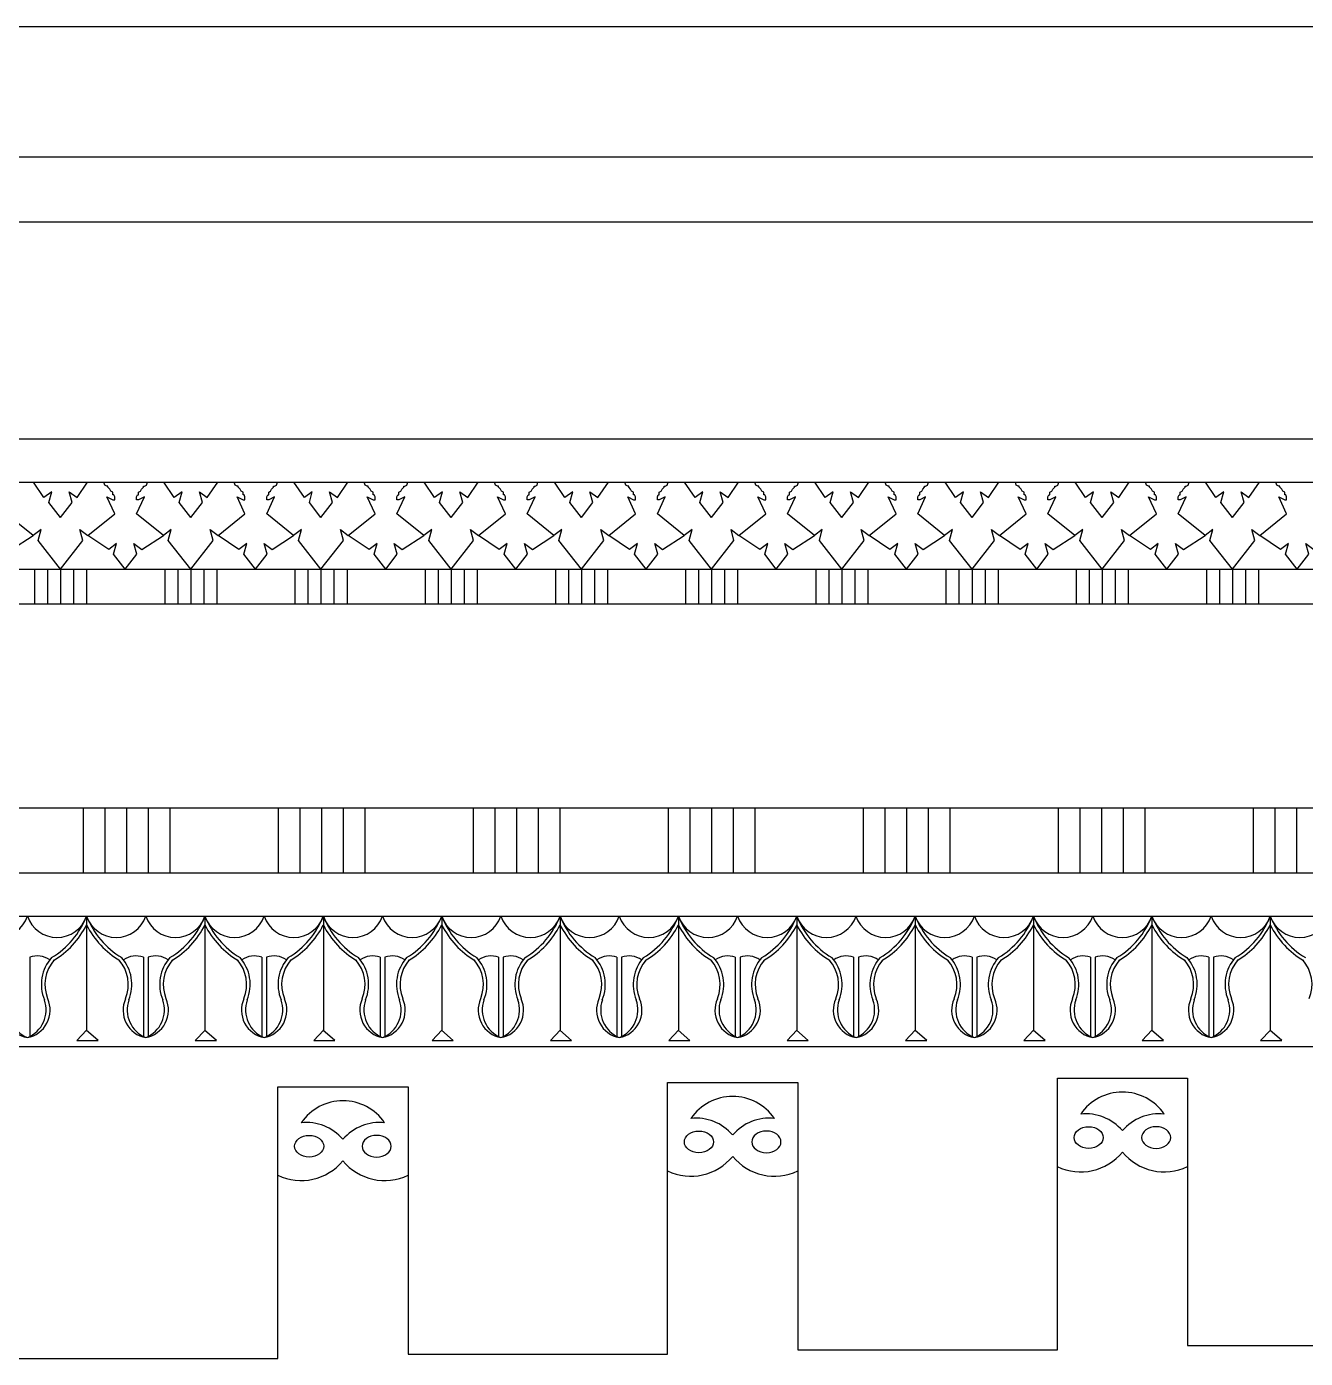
# Model space of a CAD drawing. Extents: x 128 to 2598, y 84 to 3556.
# Drawn here: x 951.5 to 1246.1, y 3105.5 to 3412.4 of the extents above; entities that cross this region are included whole.
import ezdxf

# ---------------------------------------------------------------- set-up
doc = ezdxf.new("R2010")
doc.units = 0
doc.header["$LTSCALE"] = 10
doc.header["$MEASUREMENT"] = 0
for name, color, linetype in [('3', 3, 'CONTINUOUS'), ('4', 4, 'CONTINUOUS'), ('7', 7, 'CONTINUOUS'), ('BH', 3, 'CONTINUOUS')]:
    doc.layers.add(name, color=color, linetype=linetype)

msp = doc.modelspace()

# ---------------------------------------------------------------- linework, layer by layer
at = {"layer": '3'}
for p, q in [((202.42, 3287.37), (1460.71, 3287.37)), ((965.29, 3207.37), (965.29, 3181.02)), ((992.56, 3207.37), (992.56, 3181.02)), ((1019.84, 3207.37), (1019.84, 3181.02)), ((1047.11, 3207.37), (1047.11, 3181.02)), ((1074.38, 3207.37), (1074.38, 3181.02)), ((1101.66, 3207.37), (1101.66, 3181.02)), ((1128.93, 3207.37), (1128.93, 3181.02)), ((1156.2, 3207.37), (1156.2, 3181.02)), ((1183.47, 3207.37), (1183.47, 3181.02)), ((1210.75, 3207.37), (1210.75, 3181.02)), ((1238.02, 3207.37), (1238.02, 3181.02)), ((952.2, 3197.95), (952.2, 3179.66)), ((978.38, 3197.95), (978.38, 3179.66)), ((979.47, 3197.95), (979.47, 3179.66)), ((1005.66, 3197.95), (1005.66, 3179.66)), ((1006.75, 3197.95), (1006.75, 3179.66)), ((1032.93, 3197.95), (1032.93, 3179.66)), ((1034.02, 3197.95), (1034.02, 3179.66)), ((1060.2, 3197.95), (1060.2, 3179.66)), ((1061.29, 3197.95), (1061.29, 3179.66)), ((1087.47, 3197.95), (1087.47, 3179.66)), ((1088.56, 3197.95), (1088.56, 3179.66)), ((1114.75, 3197.95), (1114.75, 3179.66)), ((1115.84, 3197.95), (1115.84, 3179.66)), ((1142.02, 3197.95), (1142.02, 3179.66)), ((1143.11, 3197.95), (1143.11, 3179.66)), ((1169.29, 3197.95), (1169.29, 3179.66)), ((1170.38, 3197.95), (1170.38, 3179.66)), ((1196.56, 3197.95), (1196.56, 3179.66)), ((1197.66, 3197.95), (1197.66, 3179.66)), ((1223.84, 3197.95), (1223.84, 3179.66)), ((1223.84, 3197.95), (1223.84, 3179.66)), ((1224.93, 3197.95), (1224.93, 3179.66)), ((1224.93, 3197.95), (1224.93, 3179.66)), ((965.3, 3181.1), (963.06, 3178.76)), ((967.94, 3178.76), (965.21, 3181.1)), ((992.58, 3181.1), (990.34, 3178.76)), ((995.21, 3178.76), (992.48, 3181.1)), ((1019.85, 3181.1), (1017.61, 3178.76)), ((1022.48, 3178.76), (1019.75, 3181.1)), ((1047.12, 3181.1), (1044.88, 3178.76)), ((1049.75, 3178.76), (1047.03, 3181.1)), ((1074.4, 3181.1), (1072.15, 3178.76)), ((1077.03, 3178.76), (1074.3, 3181.1)), ((1101.67, 3181.1), (1099.43, 3178.76)), ((1104.3, 3178.76), (1101.57, 3181.1)), ((1128.94, 3181.1), (1126.7, 3178.76)), ((1131.57, 3178.76), (1128.84, 3181.1)), ((1156.21, 3181.1), (1153.97, 3178.76)), ((1158.85, 3178.76), (1156.12, 3181.1)), ((1183.49, 3181.1), (1181.24, 3178.76)), ((1186.12, 3178.76), (1183.39, 3181.1)), ((1210.76, 3181.1), (1208.52, 3178.76)), ((1213.39, 3178.76), (1210.66, 3181.1)), ((1238.03, 3181.1), (1235.79, 3178.76)), ((1240.66, 3178.76), (1237.93, 3181.1)), ((963.06, 3178.76), (967.94, 3178.76)), ((990.34, 3178.76), (995.21, 3178.76)), ((1017.61, 3178.76), (1022.48, 3178.76)), ((1044.88, 3178.76), (1049.75, 3178.76)), ((1072.15, 3178.76), (1077.03, 3178.76)), ((1099.43, 3178.76), (1104.3, 3178.76)), ((1126.7, 3178.76), (1131.57, 3178.76)), ((1153.97, 3178.76), (1158.85, 3178.76)), ((1181.24, 3178.76), (1186.12, 3178.76)), ((1208.52, 3178.76), (1213.39, 3178.76)), ((1235.79, 3178.76), (1240.66, 3178.76))]:
    msp.add_line(p, q, dxfattribs=at)
for points in [[(1129.15, 3169.11), (1129.15, 3107.51), (1188.95, 3107.51), (1188.95, 3170.11)], [(1218.95, 3170.11), (1218.95, 3108.51), (1278.75, 3108.51), (1278.75, 3171.11)], [(949.55, 3167.11), (949.55, 3105.51), (1009.35, 3105.51), (1009.35, 3168.11)], [(1039.35, 3168.11), (1039.35, 3106.51), (1099.15, 3106.51), (1099.15, 3169.11)]]:
    msp.add_lwpolyline(points, dxfattribs=at)
for centre, radius, start, end in [((944.84, 3209.71), 7.21, 198.9672, 341.0328), ((958.47, 3209.71), 7.21, 198.9672, 341.0328), ((947.24, 3214.51), 19.41, 300.9337, 338.4416), ((983.35, 3214.51), 19.41, 201.5584, 239.0663), ((972.11, 3209.71), 7.21, 198.9672, 341.0328), ((985.75, 3209.71), 7.21, 198.9672, 341.0328), ((974.51, 3214.51), 19.41, 300.9337, 338.4416), ((999.38, 3209.71), 7.21, 198.9672, 341.0328), ((1010.62, 3214.51), 19.41, 201.5584, 239.0663), ((1013.02, 3209.71), 7.21, 198.9672, 341.0328), ((1001.78, 3214.51), 19.41, 300.9337, 338.4416), ((1037.89, 3214.51), 19.41, 201.5584, 239.0663), ((1026.66, 3209.71), 7.21, 198.9672, 341.0328), ((1040.29, 3209.71), 7.21, 198.9672, 341.0328), ((1029.05, 3214.51), 19.41, 300.9337, 338.4416), ((1053.93, 3209.71), 7.21, 198.9672, 341.0328), ((1065.17, 3214.51), 19.41, 201.5584, 239.0663), ((1067.56, 3209.71), 7.21, 198.9672, 341.0328), ((1056.33, 3214.51), 19.41, 300.9337, 338.4416), ((1081.2, 3209.71), 7.21, 198.9672, 341.0328), ((1092.44, 3214.51), 19.41, 201.5584, 239.0663), ((1094.84, 3209.71), 7.21, 198.9672, 341.0328), ((1083.6, 3214.51), 19.41, 300.9337, 338.4416), ((1108.47, 3209.71), 7.21, 198.9672, 341.0328), ((1119.71, 3214.51), 19.41, 201.5584, 239.0663), ((1122.11, 3209.71), 7.21, 198.9672, 341.0328), ((1110.87, 3214.51), 19.41, 300.9337, 338.4416), ((1135.75, 3209.71), 7.21, 198.9672, 341.0328), ((1146.98, 3214.51), 19.41, 201.5584, 239.0663), ((1149.38, 3209.71), 7.21, 198.9672, 341.0328), ((1138.14, 3214.51), 19.41, 300.9337, 338.4416), ((1163.02, 3209.71), 7.21, 198.9672, 341.0328), ((1174.26, 3214.51), 19.41, 201.5584, 239.0663), ((1176.66, 3209.71), 7.21, 198.9672, 341.0328), ((1165.42, 3214.51), 19.41, 300.9337, 338.4416), ((1190.29, 3209.71), 7.21, 198.9672, 341.0328), ((1201.53, 3214.51), 19.41, 201.5584, 239.0663), ((1203.93, 3209.71), 7.21, 198.9672, 341.0328), ((1192.69, 3214.51), 19.41, 300.9337, 338.4416), ((1217.56, 3209.71), 7.21, 198.9672, 341.0328), ((1228.8, 3214.51), 19.41, 201.5584, 239.0663), ((1217.56, 3209.71), 7.21, 198.9672, 341.0328), ((1228.8, 3214.51), 19.41, 201.5584, 239.0663), ((1231.2, 3209.71), 7.21, 198.9672, 341.0328), ((1231.2, 3209.71), 7.21, 198.9672, 341.0328), ((1219.96, 3214.51), 19.41, 300.9337, 338.4416), ((1219.96, 3214.51), 19.41, 300.9337, 338.4416), ((1256.07, 3214.51), 19.41, 201.5584, 239.0663), ((1244.84, 3209.71), 7.21, 198.9672, 341.0328), ((947.24, 3214.51), 20.23, 300.9337, 333.1807), ((983.35, 3214.51), 20.23, 206.8193, 239.0663), ((974.51, 3214.51), 20.23, 300.9337, 333.1807), ((1010.62, 3214.51), 20.23, 206.8193, 239.0663), ((1001.78, 3214.51), 20.23, 300.9337, 333.1807), ((1037.89, 3214.51), 20.23, 206.8193, 239.0663), ((1029.05, 3214.51), 20.23, 300.9337, 333.1807), ((1065.17, 3214.51), 20.23, 206.8193, 239.0663), ((1056.33, 3214.51), 20.23, 300.9337, 333.1807), ((1092.44, 3214.51), 20.23, 206.8193, 239.0663), ((1083.6, 3214.51), 20.23, 300.9337, 333.1807), ((1119.71, 3214.51), 20.23, 206.8193, 239.0663), ((1110.87, 3214.51), 20.23, 300.9337, 333.1807), ((1146.98, 3214.51), 20.23, 206.8193, 239.0663), ((1138.14, 3214.51), 20.23, 300.9337, 333.1807), ((1174.26, 3214.51), 20.23, 206.8193, 239.0663), ((1165.42, 3214.51), 20.23, 300.9337, 333.1807), ((1201.53, 3214.51), 20.23, 206.8193, 239.0663), ((1192.69, 3214.51), 20.23, 300.9337, 333.1807), ((1228.8, 3214.51), 20.23, 206.8193, 239.0663), ((1228.8, 3214.51), 20.23, 206.8193, 239.0663), ((1219.96, 3214.51), 20.23, 300.9337, 333.1807), ((1219.96, 3214.51), 20.23, 300.9337, 333.1807), ((1256.07, 3214.51), 20.23, 206.8193, 239.0663), ((953.92, 3193.24), 5.01, 54.9865, 110.1162), ((964.22, 3191.65), 9.36, 138.4789, 202.2154), ((966.36, 3191.65), 9.36, 337.7846, 41.5211), ((976.66, 3193.24), 5.01, 69.8838, 125.0135), ((981.2, 3193.24), 5.01, 54.9865, 110.1162), ((991.49, 3191.65), 9.36, 138.4789, 202.2154), ((993.63, 3191.65), 9.36, 337.7846, 41.5211), ((1003.93, 3193.24), 5.01, 69.8838, 125.0135), ((1008.47, 3193.24), 5.01, 54.9865, 110.1162), ((1018.77, 3191.65), 9.36, 138.4789, 202.2154), ((1020.91, 3191.65), 9.36, 337.7846, 41.5211), ((1031.2, 3193.24), 5.01, 69.8838, 125.0135), ((1035.74, 3193.24), 5.01, 54.9865, 110.1162), ((1046.04, 3191.65), 9.36, 138.4789, 202.2154), ((1048.18, 3191.65), 9.36, 337.7846, 41.5211), ((1058.48, 3193.24), 5.01, 69.8838, 125.0135), ((1063.01, 3193.24), 5.01, 54.9865, 110.1162), ((1073.31, 3191.65), 9.36, 138.4789, 202.2154), ((1075.45, 3191.65), 9.36, 337.7846, 41.5211), ((1085.75, 3193.24), 5.01, 69.8838, 125.0135), ((1090.29, 3193.24), 5.01, 54.9865, 110.1162), ((1100.59, 3191.65), 9.36, 138.4789, 202.2154), ((1102.73, 3191.65), 9.36, 337.7846, 41.5211), ((1113.02, 3193.24), 5.01, 69.8838, 125.0135), ((1117.56, 3193.24), 5.01, 54.9865, 110.1162), ((1127.86, 3191.65), 9.36, 138.4789, 202.2154), ((1130, 3191.65), 9.36, 337.7846, 41.5211), ((1140.3, 3193.24), 5.01, 69.8838, 125.0135), ((1144.83, 3193.24), 5.01, 54.9865, 110.1162), ((1155.13, 3191.65), 9.36, 138.4789, 202.2154), ((1157.27, 3191.65), 9.36, 337.7846, 41.5211), ((1167.57, 3193.24), 5.01, 69.8838, 125.0135), ((1172.11, 3193.24), 5.01, 54.9865, 110.1162), ((1182.4, 3191.65), 9.36, 138.4789, 202.2154), ((1184.54, 3191.65), 9.36, 337.7846, 41.5211), ((1194.84, 3193.24), 5.01, 69.8838, 125.0135), ((1199.38, 3193.24), 5.01, 54.9865, 110.1162), ((1209.68, 3191.65), 9.36, 138.4789, 202.2154), ((1211.82, 3191.65), 9.36, 337.7846, 41.5211), ((1211.82, 3191.65), 9.36, 337.7846, 41.5211), ((1222.11, 3193.24), 5.01, 69.8838, 125.0135), ((1222.11, 3193.24), 5.01, 69.8838, 125.0135), ((1226.65, 3193.24), 5.01, 54.9865, 110.1162), ((1226.65, 3193.24), 5.01, 54.9865, 110.1162), ((1236.95, 3191.65), 9.36, 138.4789, 202.2154), ((1236.95, 3191.65), 9.36, 138.4789, 202.2154), ((964.22, 3191.65), 8.54, 138.4789, 202.2154), ((966.36, 3191.65), 8.54, 337.7846, 41.5211), ((991.49, 3191.65), 8.54, 138.4789, 202.2154), ((993.63, 3191.65), 8.54, 337.7846, 41.5211), ((1018.77, 3191.65), 8.54, 138.4789, 202.2154), ((1020.91, 3191.65), 8.54, 337.7846, 41.5211), ((1046.04, 3191.65), 8.54, 138.4789, 202.2154), ((1048.18, 3191.65), 8.54, 337.7846, 41.5211), ((1073.31, 3191.65), 8.54, 138.4789, 202.2154), ((1075.45, 3191.65), 8.54, 337.7846, 41.5211), ((1100.59, 3191.65), 8.54, 138.4789, 202.2154), ((1102.73, 3191.65), 8.54, 337.7846, 41.5211), ((1127.86, 3191.65), 8.54, 138.4789, 202.2154), ((1130, 3191.65), 8.54, 337.7846, 41.5211), ((1155.13, 3191.65), 8.54, 138.4789, 202.2154), ((1157.27, 3191.65), 8.54, 337.7846, 41.5211), ((1182.4, 3191.65), 8.54, 138.4789, 202.2154), ((1184.54, 3191.65), 8.54, 337.7846, 41.5211), ((1209.68, 3191.65), 8.54, 138.4789, 202.2154), ((1211.82, 3191.65), 8.54, 337.7846, 41.5211), ((1211.82, 3191.65), 8.54, 337.7846, 41.5211), ((1236.95, 3191.65), 8.54, 138.4789, 202.2154), ((1236.95, 3191.65), 8.54, 138.4789, 202.2154), ((1239.09, 3191.65), 8.54, 337.7846, 41.5211), ((952.88, 3185.75), 6.46, 155.9841, 259.063), ((950.43, 3185.75), 6.46, 280.937, 24.0159), ((980.15, 3185.75), 6.46, 155.9841, 259.063), ((977.7, 3185.75), 6.46, 280.937, 24.0159), ((1007.43, 3185.75), 6.46, 155.9841, 259.063), ((1004.97, 3185.75), 6.46, 280.937, 24.0159), ((1034.7, 3185.75), 6.46, 155.9841, 259.063), ((1032.25, 3185.75), 6.46, 280.937, 24.0159), ((1061.97, 3185.75), 6.46, 155.9841, 259.063), ((1059.52, 3185.75), 6.46, 280.937, 24.0159), ((1089.24, 3185.75), 6.46, 155.9841, 259.063), ((1086.79, 3185.75), 6.46, 280.937, 24.0159), ((1116.52, 3185.75), 6.46, 155.9841, 259.063), ((1114.07, 3185.75), 6.46, 280.937, 24.0159), ((1143.79, 3185.75), 6.46, 155.9841, 259.063), ((1141.34, 3185.75), 6.46, 280.937, 24.0159), ((1171.06, 3185.75), 6.46, 155.9841, 259.063), ((1168.61, 3185.75), 6.46, 280.937, 24.0159), ((1198.34, 3185.75), 6.46, 155.9841, 259.063), ((1195.88, 3185.75), 6.46, 280.937, 24.0159), ((1225.61, 3185.75), 6.46, 155.9841, 259.063), ((1225.61, 3185.75), 6.46, 155.9841, 259.063), ((1223.16, 3185.75), 6.46, 280.937, 24.0159), ((1223.16, 3185.75), 6.46, 280.937, 24.0159), ((954.27, 3185.81), 6.91, 160.5785, 247.7515), ((949.04, 3185.81), 6.91, 292.2485, 19.4215), ((981.55, 3185.81), 6.91, 160.5785, 247.7515), ((976.31, 3185.81), 6.91, 292.2485, 19.4215), ((1008.82, 3185.81), 6.91, 160.5785, 247.7515), ((1003.58, 3185.81), 6.91, 292.2485, 19.4215), ((1036.09, 3185.81), 6.91, 160.5785, 247.7515), ((1030.86, 3185.81), 6.91, 292.2485, 19.4215), ((1063.36, 3185.81), 6.91, 160.5785, 247.7515), ((1058.13, 3185.81), 6.91, 292.2485, 19.4215), ((1090.64, 3185.81), 6.91, 160.5785, 247.7515), ((1085.4, 3185.81), 6.91, 292.2485, 19.4215), ((1117.91, 3185.81), 6.91, 160.5785, 247.7515), ((1112.67, 3185.81), 6.91, 292.2485, 19.4215), ((1145.18, 3185.81), 6.91, 160.5785, 247.7515), ((1139.95, 3185.81), 6.91, 292.2485, 19.4215), ((1172.45, 3185.81), 6.91, 160.5785, 247.7515), ((1167.22, 3185.81), 6.91, 292.2485, 19.4215), ((1199.73, 3185.81), 6.91, 160.5785, 247.7515), ((1194.49, 3185.81), 6.91, 292.2485, 19.4215), ((1227, 3185.81), 6.91, 160.5785, 247.7515), ((1227, 3185.81), 6.91, 160.5785, 247.7515), ((1221.76, 3185.81), 6.91, 292.2485, 19.4215), ((1221.76, 3185.81), 6.91, 292.2485, 19.4215)]:
    msp.add_arc(centre, radius, start, end, dxfattribs=at)
at = {"layer": '4'}
msp.add_line((130.75, 3382.37), (1483.19, 3382.37), dxfattribs=at)
at = {"layer": '7'}
for p, q in [((490.75, 3412.37), (1492.69, 3412.37)), ((130.75, 3367.37), (1478.88, 3367.37)), ((180.75, 3317.37), (1466.59, 3317.37)), ((180.75, 3307.37), (1464.51, 3307.37)), ((210.75, 3279.37), (1459.32, 3279.37)), ((282, 3232.37), (1452.73, 3232.37)), ((310.75, 3217.37), (1451.18, 3217.37)), ((310.75, 3207.37), (1450.29, 3207.37)), ((345.75, 3177.37), (1233.39, 3177.37)), ((410.75, 3177.37), (1448.32, 3177.37))]:
    msp.add_line(p, q, dxfattribs=at)
at = {"layer": 'BH'}
for p, q in [((953.29, 3287.37), (953.29, 3279.37)), ((956.29, 3287.37), (956.29, 3279.37)), ((959.29, 3287.37), (959.29, 3279.37)), ((962.29, 3287.37), (962.29, 3279.37)), ((965.29, 3287.37), (965.29, 3279.37)), ((983.29, 3287.37), (983.29, 3279.37)), ((986.29, 3287.37), (986.29, 3279.37)), ((989.29, 3287.37), (989.29, 3279.37)), ((992.29, 3287.37), (992.29, 3279.37)), ((995.29, 3287.37), (995.29, 3279.37)), ((1013.29, 3287.37), (1013.29, 3279.37)), ((1016.29, 3287.37), (1016.29, 3279.37)), ((1019.29, 3287.37), (1019.29, 3279.37)), ((1022.29, 3287.37), (1022.29, 3279.37)), ((1025.29, 3287.37), (1025.29, 3279.37)), ((1043.29, 3287.37), (1043.29, 3279.37)), ((1046.29, 3287.37), (1046.29, 3279.37)), ((1049.29, 3287.37), (1049.29, 3279.37)), ((1052.29, 3287.37), (1052.29, 3279.37)), ((1055.29, 3287.37), (1055.29, 3279.37)), ((1073.29, 3287.37), (1073.29, 3279.37)), ((1076.29, 3287.37), (1076.29, 3279.37)), ((1079.29, 3287.37), (1079.29, 3279.37)), ((1082.29, 3287.37), (1082.29, 3279.37)), ((1085.29, 3287.37), (1085.29, 3279.37)), ((1103.29, 3287.37), (1103.29, 3279.37)), ((1106.29, 3287.37), (1106.29, 3279.37)), ((1109.29, 3287.37), (1109.29, 3279.37)), ((1112.29, 3287.37), (1112.29, 3279.37)), ((1115.29, 3287.37), (1115.29, 3279.37)), ((1133.29, 3287.37), (1133.29, 3279.37)), ((1136.29, 3287.37), (1136.29, 3279.37)), ((1139.29, 3287.37), (1139.29, 3279.37)), ((1142.29, 3287.37), (1142.29, 3279.37)), ((1145.29, 3287.37), (1145.29, 3279.37)), ((1163.29, 3287.37), (1163.29, 3279.37)), ((1166.29, 3287.37), (1166.29, 3279.37)), ((1169.29, 3287.37), (1169.29, 3279.37)), ((1172.29, 3287.37), (1172.29, 3279.37)), ((1175.29, 3287.37), (1175.29, 3279.37)), ((1193.29, 3287.37), (1193.29, 3279.37)), ((1196.29, 3287.37), (1196.29, 3279.37)), ((1199.29, 3287.37), (1199.29, 3279.37)), ((1202.29, 3287.37), (1202.29, 3279.37)), ((1205.29, 3287.37), (1205.29, 3279.37)), ((1223.29, 3287.37), (1223.29, 3279.37)), ((1226.29, 3287.37), (1226.29, 3279.37)), ((1229.29, 3287.37), (1229.29, 3279.37)), ((1232.29, 3287.37), (1232.29, 3279.37)), ((1235.29, 3287.37), (1235.29, 3279.37)), ((964.49, 3232.37), (964.49, 3217.37)), ((969.49, 3232.37), (969.49, 3217.37)), ((974.49, 3232.37), (974.49, 3217.37)), ((979.49, 3232.37), (979.49, 3217.37)), ((984.49, 3232.37), (984.49, 3217.37)), ((1009.42, 3232.37), (1009.42, 3217.37)), ((1014.42, 3232.37), (1014.42, 3217.37)), ((1019.42, 3232.37), (1019.42, 3217.37)), ((1024.42, 3232.37), (1024.42, 3217.37)), ((1029.42, 3232.37), (1029.42, 3217.37)), ((1054.34, 3232.37), (1054.34, 3217.37)), ((1059.34, 3232.37), (1059.34, 3217.37)), ((1064.34, 3232.37), (1064.34, 3217.37)), ((1069.34, 3232.37), (1069.34, 3217.37)), ((1074.34, 3232.37), (1074.34, 3217.37)), ((1099.27, 3232.37), (1099.27, 3217.37)), ((1104.27, 3232.37), (1104.27, 3217.37)), ((1109.27, 3232.37), (1109.27, 3217.37)), ((1114.27, 3232.37), (1114.27, 3217.37)), ((1119.27, 3232.37), (1119.27, 3217.37)), ((1144.19, 3232.37), (1144.19, 3217.37)), ((1149.19, 3232.37), (1149.19, 3217.37)), ((1154.19, 3232.37), (1154.19, 3217.37)), ((1159.19, 3232.37), (1159.19, 3217.37)), ((1164.19, 3232.37), (1164.19, 3217.37)), ((1189.12, 3232.37), (1189.12, 3217.37)), ((1194.12, 3232.37), (1194.12, 3217.37)), ((1199.12, 3232.37), (1199.12, 3217.37)), ((1204.12, 3232.37), (1204.12, 3217.37)), ((1209.12, 3232.37), (1209.12, 3217.37)), ((1234.04, 3232.37), (1234.04, 3217.37)), ((1239.04, 3232.37), (1239.04, 3217.37)), ((1244.04, 3232.37), (1244.04, 3217.37)), ((1188.95, 3170.11), (1218.95, 3170.11)), ((1009.35, 3168.11), (1039.35, 3168.11)), ((1099.15, 3169.11), (1129.15, 3169.11))]:
    msp.add_line(p, q, dxfattribs=at)
for points in [[(959.29, 3287.37), (954.12, 3293.97), (954.8, 3296.48), (952.98, 3295.11), (946.79, 3300.13), (948.61, 3304), (947.24, 3303.32), (947.01, 3303.32), (946.79, 3303.32), (946.79, 3303.54), (946.79, 3304), (947.01, 3304.46), (947.24, 3304.46), (947.24, 3304.68), (947.24, 3304.91), (947.24, 3305.14), (947.7, 3305.37), (947.93, 3305.82), (948.38, 3306.28), (948.38, 3306.51), (948.61, 3306.51), (949.07, 3306.74), (949.29, 3307.42)], [(959.29, 3299.28), (956.61, 3302.7), (957.3, 3305.2), (955.47, 3303.84), (953.07, 3307.37)], [(959.29, 3287.37), (964.45, 3293.97), (963.77, 3296.48), (965.59, 3295.11), (971.78, 3300.13), (969.96, 3304), (971.33, 3303.32), (971.56, 3303.32), (971.78, 3303.32), (971.78, 3303.54), (971.78, 3304), (971.56, 3304.46), (971.33, 3304.46), (971.33, 3304.68), (971.33, 3304.91), (971.33, 3305.14), (970.87, 3305.37), (970.64, 3305.82), (970.19, 3306.28), (970.19, 3306.51), (969.96, 3306.51), (969.5, 3306.74), (969.28, 3307.42)], [(959.29, 3299.28), (961.96, 3302.7), (961.27, 3305.2), (963.1, 3303.84), (965.5, 3307.37)], [(989.29, 3287.37), (984.12, 3293.97), (984.8, 3296.48), (982.98, 3295.11), (976.79, 3300.13), (978.61, 3304), (977.24, 3303.32), (977.01, 3303.32), (976.79, 3303.32), (976.79, 3303.54), (976.79, 3304), (977.01, 3304.46), (977.24, 3304.46), (977.24, 3304.68), (977.24, 3304.91), (977.24, 3305.14), (977.7, 3305.37), (977.93, 3305.82), (978.38, 3306.28), (978.38, 3306.51), (978.61, 3306.51), (979.07, 3306.74), (979.29, 3307.42)], [(989.29, 3299.28), (986.61, 3302.7), (987.3, 3305.2), (985.47, 3303.84), (983.07, 3307.37)], [(989.29, 3287.37), (994.45, 3293.97), (993.77, 3296.48), (995.59, 3295.11), (1001.78, 3300.13), (999.96, 3304), (1001.33, 3303.32), (1001.56, 3303.32), (1001.78, 3303.32), (1001.78, 3303.54), (1001.78, 3304), (1001.56, 3304.46), (1001.33, 3304.46), (1001.33, 3304.68), (1001.33, 3304.91), (1001.33, 3305.14), (1000.87, 3305.37), (1000.64, 3305.82), (1000.19, 3306.28), (1000.19, 3306.51), (999.96, 3306.51), (999.5, 3306.74), (999.28, 3307.42)], [(989.29, 3299.28), (991.96, 3302.7), (991.27, 3305.2), (993.1, 3303.84), (995.5, 3307.37)], [(1019.29, 3287.37), (1014.12, 3293.97), (1014.8, 3296.48), (1012.98, 3295.11), (1006.79, 3300.13), (1008.61, 3304), (1007.24, 3303.32), (1007.01, 3303.32), (1006.79, 3303.32), (1006.79, 3303.54), (1006.79, 3304), (1007.01, 3304.46), (1007.24, 3304.46), (1007.24, 3304.68), (1007.24, 3304.91), (1007.24, 3305.14), (1007.7, 3305.37), (1007.93, 3305.82), (1008.38, 3306.28), (1008.38, 3306.51), (1008.61, 3306.51), (1009.07, 3306.74), (1009.29, 3307.42)], [(1019.29, 3299.28), (1016.61, 3302.7), (1017.3, 3305.2), (1015.47, 3303.84), (1013.07, 3307.37)], [(1019.29, 3287.37), (1024.45, 3293.97), (1023.77, 3296.48), (1025.59, 3295.11), (1031.78, 3300.13), (1029.96, 3304), (1031.33, 3303.32), (1031.56, 3303.32), (1031.78, 3303.32), (1031.78, 3303.54), (1031.78, 3304), (1031.56, 3304.46), (1031.33, 3304.46), (1031.33, 3304.68), (1031.33, 3304.91), (1031.33, 3305.14), (1030.87, 3305.37), (1030.64, 3305.82), (1030.19, 3306.28), (1030.19, 3306.51), (1029.96, 3306.51), (1029.5, 3306.74), (1029.28, 3307.42)], [(1019.29, 3299.28), (1021.96, 3302.7), (1021.27, 3305.2), (1023.1, 3303.84), (1025.5, 3307.37)], [(1049.29, 3287.37), (1044.12, 3293.97), (1044.8, 3296.48), (1042.98, 3295.11), (1036.79, 3300.13), (1038.61, 3304), (1037.24, 3303.32), (1037.01, 3303.32), (1036.79, 3303.32), (1036.79, 3303.54), (1036.79, 3304), (1037.01, 3304.46), (1037.24, 3304.46), (1037.24, 3304.68), (1037.24, 3304.91), (1037.24, 3305.14), (1037.7, 3305.37), (1037.93, 3305.82), (1038.38, 3306.28), (1038.38, 3306.51), (1038.61, 3306.51), (1039.07, 3306.74), (1039.29, 3307.42)], [(1049.29, 3299.28), (1046.61, 3302.7), (1047.3, 3305.2), (1045.47, 3303.84), (1043.07, 3307.37)], [(1049.29, 3287.37), (1054.45, 3293.97), (1053.77, 3296.48), (1055.59, 3295.11), (1061.78, 3300.13), (1059.96, 3304), (1061.33, 3303.32), (1061.56, 3303.32), (1061.78, 3303.32), (1061.78, 3303.54), (1061.78, 3304), (1061.56, 3304.46), (1061.33, 3304.46), (1061.33, 3304.68), (1061.33, 3304.91), (1061.33, 3305.14), (1060.87, 3305.37), (1060.64, 3305.82), (1060.19, 3306.28), (1060.19, 3306.51), (1059.96, 3306.51), (1059.5, 3306.74), (1059.28, 3307.42)], [(1049.29, 3299.28), (1051.96, 3302.7), (1051.27, 3305.2), (1053.1, 3303.84), (1055.5, 3307.37)], [(1079.29, 3287.37), (1074.12, 3293.97), (1074.8, 3296.48), (1072.98, 3295.11), (1066.79, 3300.13), (1068.61, 3304), (1067.24, 3303.32), (1067.01, 3303.32), (1066.79, 3303.32), (1066.79, 3303.54), (1066.79, 3304), (1067.01, 3304.46), (1067.24, 3304.46), (1067.24, 3304.68), (1067.24, 3304.91), (1067.24, 3305.14), (1067.7, 3305.37), (1067.93, 3305.82), (1068.38, 3306.28), (1068.38, 3306.51), (1068.61, 3306.51), (1069.07, 3306.74), (1069.29, 3307.42)], [(1079.29, 3299.28), (1076.61, 3302.7), (1077.3, 3305.2), (1075.47, 3303.84), (1073.07, 3307.37)], [(1079.29, 3287.37), (1084.45, 3293.97), (1083.77, 3296.48), (1085.59, 3295.11), (1091.78, 3300.13), (1089.96, 3304), (1091.33, 3303.32), (1091.56, 3303.32), (1091.78, 3303.32), (1091.78, 3303.54), (1091.78, 3304), (1091.56, 3304.46), (1091.33, 3304.46), (1091.33, 3304.68), (1091.33, 3304.91), (1091.33, 3305.14), (1090.87, 3305.37), (1090.64, 3305.82), (1090.19, 3306.28), (1090.19, 3306.51), (1089.96, 3306.51), (1089.5, 3306.74), (1089.28, 3307.42)], [(1079.29, 3299.28), (1081.96, 3302.7), (1081.27, 3305.2), (1083.1, 3303.84), (1085.5, 3307.37)], [(1109.29, 3287.37), (1104.12, 3293.97), (1104.8, 3296.48), (1102.98, 3295.11), (1096.79, 3300.13), (1098.61, 3304), (1097.24, 3303.32), (1097.01, 3303.32), (1096.79, 3303.32), (1096.79, 3303.54), (1096.79, 3304), (1097.01, 3304.46), (1097.24, 3304.46), (1097.24, 3304.68), (1097.24, 3304.91), (1097.24, 3305.14), (1097.7, 3305.37), (1097.93, 3305.82), (1098.38, 3306.28), (1098.38, 3306.51), (1098.61, 3306.51), (1099.07, 3306.74), (1099.29, 3307.42)], [(1109.29, 3299.28), (1106.61, 3302.7), (1107.3, 3305.2), (1105.47, 3303.84), (1103.07, 3307.37)], [(1109.29, 3287.37), (1114.45, 3293.97), (1113.77, 3296.48), (1115.59, 3295.11), (1121.78, 3300.13), (1119.96, 3304), (1121.33, 3303.32), (1121.56, 3303.32), (1121.78, 3303.32), (1121.78, 3303.54), (1121.78, 3304), (1121.56, 3304.46), (1121.33, 3304.46), (1121.33, 3304.68), (1121.33, 3304.91), (1121.33, 3305.14), (1120.87, 3305.37), (1120.64, 3305.82), (1120.19, 3306.28), (1120.19, 3306.51), (1119.96, 3306.51), (1119.5, 3306.74), (1119.28, 3307.42)], [(1109.29, 3299.28), (1111.96, 3302.7), (1111.27, 3305.2), (1113.1, 3303.84), (1115.5, 3307.37)], [(1139.29, 3287.37), (1134.12, 3293.97), (1134.8, 3296.48), (1132.98, 3295.11), (1126.79, 3300.13), (1128.61, 3304), (1127.24, 3303.32), (1127.01, 3303.32), (1126.79, 3303.32), (1126.79, 3303.54), (1126.79, 3304), (1127.01, 3304.46), (1127.24, 3304.46), (1127.24, 3304.68), (1127.24, 3304.91), (1127.24, 3305.14), (1127.7, 3305.37), (1127.93, 3305.82), (1128.38, 3306.28), (1128.38, 3306.51), (1128.61, 3306.51), (1129.07, 3306.74), (1129.29, 3307.42)], [(1139.29, 3299.28), (1136.61, 3302.7), (1137.3, 3305.2), (1135.47, 3303.84), (1133.07, 3307.37)], [(1139.29, 3287.37), (1144.45, 3293.97), (1143.77, 3296.48), (1145.59, 3295.11), (1151.78, 3300.13), (1149.96, 3304), (1151.33, 3303.32), (1151.56, 3303.32), (1151.78, 3303.32), (1151.78, 3303.54), (1151.78, 3304), (1151.56, 3304.46), (1151.33, 3304.46), (1151.33, 3304.68), (1151.33, 3304.91), (1151.33, 3305.14), (1150.87, 3305.37), (1150.64, 3305.82), (1150.19, 3306.28), (1150.19, 3306.51), (1149.96, 3306.51), (1149.5, 3306.74), (1149.28, 3307.42)], [(1139.29, 3299.28), (1141.96, 3302.7), (1141.27, 3305.2), (1143.1, 3303.84), (1145.5, 3307.37)], [(1169.29, 3287.37), (1164.12, 3293.97), (1164.8, 3296.48), (1162.98, 3295.11), (1156.79, 3300.13), (1158.61, 3304), (1157.24, 3303.32), (1157.01, 3303.32), (1156.79, 3303.32), (1156.79, 3303.54), (1156.79, 3304), (1157.01, 3304.46), (1157.24, 3304.46), (1157.24, 3304.68), (1157.24, 3304.91), (1157.24, 3305.14), (1157.7, 3305.37), (1157.93, 3305.82), (1158.38, 3306.28), (1158.38, 3306.51), (1158.61, 3306.51), (1159.07, 3306.74), (1159.29, 3307.42)], [(1169.29, 3299.28), (1166.61, 3302.7), (1167.3, 3305.2), (1165.47, 3303.84), (1163.07, 3307.37)], [(1169.29, 3287.37), (1174.45, 3293.97), (1173.77, 3296.48), (1175.59, 3295.11), (1181.78, 3300.13), (1179.96, 3304), (1181.33, 3303.32), (1181.56, 3303.32), (1181.78, 3303.32), (1181.78, 3303.54), (1181.78, 3304), (1181.56, 3304.46), (1181.33, 3304.46), (1181.33, 3304.68), (1181.33, 3304.91), (1181.33, 3305.14), (1180.87, 3305.37), (1180.64, 3305.82), (1180.19, 3306.28), (1180.19, 3306.51), (1179.96, 3306.51), (1179.5, 3306.74), (1179.28, 3307.42)], [(1169.29, 3299.28), (1171.96, 3302.7), (1171.27, 3305.2), (1173.1, 3303.84), (1175.5, 3307.37)], [(1199.29, 3287.37), (1194.12, 3293.97), (1194.8, 3296.48), (1192.98, 3295.11), (1186.79, 3300.13), (1188.61, 3304), (1187.24, 3303.32), (1187.01, 3303.32), (1186.79, 3303.32), (1186.79, 3303.54), (1186.79, 3304), (1187.01, 3304.46), (1187.24, 3304.46), (1187.24, 3304.68), (1187.24, 3304.91), (1187.24, 3305.14), (1187.7, 3305.37), (1187.93, 3305.82), (1188.38, 3306.28), (1188.38, 3306.51), (1188.61, 3306.51), (1189.07, 3306.74), (1189.29, 3307.42)], [(1199.29, 3299.28), (1196.61, 3302.7), (1197.3, 3305.2), (1195.47, 3303.84), (1193.07, 3307.37)], [(1199.29, 3287.37), (1204.45, 3293.97), (1203.77, 3296.48), (1205.59, 3295.11), (1211.78, 3300.13), (1209.96, 3304), (1211.33, 3303.32), (1211.56, 3303.32), (1211.78, 3303.32), (1211.78, 3303.54), (1211.78, 3304), (1211.56, 3304.46), (1211.33, 3304.46), (1211.33, 3304.68), (1211.33, 3304.91), (1211.33, 3305.14), (1210.87, 3305.37), (1210.64, 3305.82), (1210.19, 3306.28), (1210.19, 3306.51), (1209.96, 3306.51), (1209.5, 3306.74), (1209.28, 3307.42)], [(1199.29, 3299.28), (1201.96, 3302.7), (1201.27, 3305.2), (1203.1, 3303.84), (1205.5, 3307.37)], [(1229.29, 3287.37), (1224.12, 3293.97), (1224.8, 3296.48), (1222.98, 3295.11), (1216.79, 3300.13), (1218.61, 3304), (1217.24, 3303.32), (1217.01, 3303.32), (1216.79, 3303.32), (1216.79, 3303.54), (1216.79, 3304), (1217.01, 3304.46), (1217.24, 3304.46), (1217.24, 3304.68), (1217.24, 3304.91), (1217.24, 3305.14), (1217.7, 3305.37), (1217.93, 3305.82), (1218.38, 3306.28), (1218.38, 3306.51), (1218.61, 3306.51), (1219.07, 3306.74), (1219.29, 3307.42)], [(1229.29, 3299.28), (1226.61, 3302.7), (1227.3, 3305.2), (1225.47, 3303.84), (1223.07, 3307.37)], [(1229.29, 3287.37), (1234.45, 3293.97), (1233.77, 3296.48), (1235.59, 3295.11), (1241.78, 3300.13), (1239.96, 3304), (1241.33, 3303.32), (1241.56, 3303.32), (1241.78, 3303.32), (1241.78, 3303.54), (1241.78, 3304), (1241.56, 3304.46), (1241.33, 3304.46), (1241.33, 3304.68), (1241.33, 3304.91), (1241.33, 3305.14), (1240.87, 3305.37), (1240.64, 3305.82), (1240.19, 3306.28), (1240.19, 3306.51), (1239.96, 3306.51), (1239.5, 3306.74), (1239.28, 3307.42)], [(1229.29, 3299.28), (1231.96, 3302.7), (1231.27, 3305.2), (1233.1, 3303.84), (1235.5, 3307.37)], [(944.2, 3287.37), (946.87, 3290.78), (946.18, 3293.29), (948.01, 3291.92), (952.98, 3295.11)], [(974.2, 3287.37), (971.52, 3290.78), (972.21, 3293.29), (970.38, 3291.92), (965.59, 3295.11)], [(974.2, 3287.37), (976.87, 3290.78), (976.18, 3293.29), (978.01, 3291.92), (982.98, 3295.11)], [(1004.2, 3287.37), (1001.52, 3290.78), (1002.21, 3293.29), (1000.38, 3291.92), (995.59, 3295.11)], [(1004.2, 3287.37), (1006.87, 3290.78), (1006.18, 3293.29), (1008.01, 3291.92), (1012.98, 3295.11)], [(1034.2, 3287.37), (1031.52, 3290.78), (1032.21, 3293.29), (1030.38, 3291.92), (1025.59, 3295.11)], [(1034.2, 3287.37), (1036.87, 3290.78), (1036.18, 3293.29), (1038.01, 3291.92), (1042.98, 3295.11)], [(1064.2, 3287.37), (1061.52, 3290.78), (1062.21, 3293.29), (1060.38, 3291.92), (1055.59, 3295.11)], [(1064.2, 3287.37), (1066.87, 3290.78), (1066.18, 3293.29), (1068.01, 3291.92), (1072.98, 3295.11)], [(1094.2, 3287.37), (1091.52, 3290.78), (1092.21, 3293.29), (1090.38, 3291.92), (1085.59, 3295.11)], [(1094.2, 3287.37), (1096.87, 3290.78), (1096.18, 3293.29), (1098.01, 3291.92), (1102.98, 3295.11)], [(1124.2, 3287.37), (1121.52, 3290.78), (1122.21, 3293.29), (1120.38, 3291.92), (1115.59, 3295.11)], [(1124.2, 3287.37), (1126.87, 3290.78), (1126.18, 3293.29), (1128.01, 3291.92), (1132.98, 3295.11)], [(1154.2, 3287.37), (1151.52, 3290.78), (1152.21, 3293.29), (1150.38, 3291.92), (1145.59, 3295.11)], [(1154.2, 3287.37), (1156.87, 3290.78), (1156.18, 3293.29), (1158.01, 3291.92), (1162.98, 3295.11)], [(1184.2, 3287.37), (1181.52, 3290.78), (1182.21, 3293.29), (1180.38, 3291.92), (1175.59, 3295.11)], [(1184.2, 3287.37), (1186.87, 3290.78), (1186.18, 3293.29), (1188.01, 3291.92), (1192.98, 3295.11)], [(1214.2, 3287.37), (1211.52, 3290.78), (1212.21, 3293.29), (1210.38, 3291.92), (1205.59, 3295.11)], [(1214.2, 3287.37), (1216.87, 3290.78), (1216.18, 3293.29), (1218.01, 3291.92), (1222.98, 3295.11)], [(1244.2, 3287.37), (1241.52, 3290.78), (1242.21, 3293.29), (1240.38, 3291.92), (1235.59, 3295.11)], [(1244.2, 3287.37), (1246.87, 3290.78), (1246.18, 3293.29), (1248.01, 3291.92), (1252.98, 3295.11)]]:
    msp.add_lwpolyline(points, dxfattribs=at)
for centre, radius, start, end in [((1203.95, 3155.25), 11.63, 34.244, 145.756), ((1024.35, 3153.25), 11.63, 34.244, 145.756), ((1114.15, 3154.25), 11.63, 34.244, 145.756), ((1105.71, 3149.73), 11.13, 40.74, 96.0914), ((1122.58, 3149.73), 11.13, 83.9086, 139.26), ((1195.51, 3150.73), 11.13, 40.74, 96.0914), ((1212.38, 3150.73), 11.13, 83.9086, 139.26), ((1015.91, 3148.73), 11.13, 40.74, 96.0914), ((1032.78, 3148.73), 11.13, 83.9086, 139.26), ((1104.51, 3159.91), 12.44, 244.4693, 320.8178), ((1123.79, 3159.91), 12.44, 219.1822, 295.5307), ((1194.31, 3160.91), 12.44, 244.4693, 320.8178), ((1213.59, 3160.91), 12.44, 219.1822, 295.5307), ((1014.71, 3158.91), 12.44, 244.4693, 320.8178), ((1033.99, 3158.91), 12.44, 219.1822, 295.5307)]:
    msp.add_arc(centre, radius, start, end, dxfattribs=at)
for centre in [(1106.37, 3155.39), (1196.17, 3156.39), (1016.57, 3154.39)]:
    msp.add_ellipse(centre, major_axis=(-3.36, 0), ratio=0.741913, dxfattribs=at)
at = {"layer": 'BH', "extrusion": (0, 0, -1)}
for centre in [(1121.92, 3155.39), (1211.72, 3156.39), (1032.12, 3154.39)]:
    msp.add_ellipse(centre, major_axis=(3.36, 0), ratio=0.741913, dxfattribs=at)

doc.saveas('drawing.dxf')
